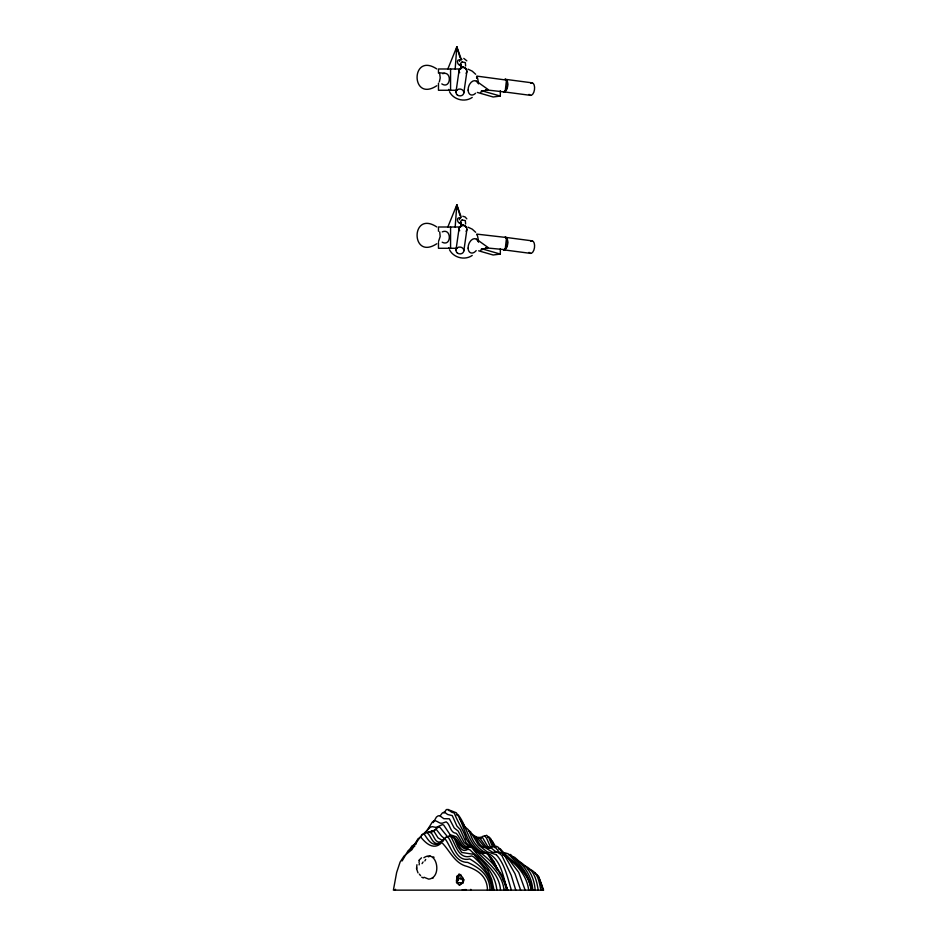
<?xml version="1.0" encoding="UTF-8"?>
<svg xmlns="http://www.w3.org/2000/svg" width="937" height="937" viewBox="0 0 937 937"><rect width="100%" height="100%" fill="white"/><g stroke="black" fill="none" stroke-linecap="round" stroke-linejoin="round"><path stroke-width="1.41" d="M418.007 872.897L416.625 868.939L416.906 864.722M456.682 879.96L457.221 875.814M460.535 69.42L460.524 68.788M460.512 227.187L460.524 226.801A3.549 2.518 36.8 0 1 460.922 225.805M462.761 882.994L462.503 879.187L457.947 878.238L456.799 879.609L457.865 880.675L457.947 878.238L459.095 876.681M455.171 68.987L456.823 46.85L461.508 59.874M455.171 227L456.823 204.863L461.039 216.588M457.947 878.238L456.53 880.675L456.647 879.293M505.125 92.002L505.184 91.404M504.844 91.978L503.497 91.779A8.152 4.135 -82.5 0 0 505.254 90.877L506.437 80.43A8.128 4.123 -82.5 0 0 504.891 79.317L506.238 79.446M506.472 80.09L476.886 76.108A6.09 0.691 81.3 0 0 476.617 77.256M505.16 249.675L485.471 247.813M503.977 249.863L503.497 249.792A8.152 4.135 -82.5 0 0 505.254 248.891L506.542 237.529L476.886 234.121A6.09 0.691 81.3 0 0 476.652 234.637M419.132 864.874L419.307 863.527M455.979 92.037L459.071 70.451M463.827 92.88L466.919 71.376M455.979 250.05L459.071 228.464M463.827 250.893L466.919 229.389M456.342 49.614L456.823 46.85L460.044 57.672M456.342 207.627L456.823 204.863L460.044 215.686M419.003 862.45L419.296 860.822M456.53 880.675L456.799 879.609L456.577 882.666L456.565 880.885M470.55 890.15L470.784 889.33M462.503 879.187L462.796 878.274M426.335 831.611L432.285 822.124C435.646 818.13 438.575 824.068 442.229 823.225L446.199 821.843C450.58 824.63 449.912 832.817 456.132 833.262C460.442 837.128 462.667 849.051 469.987 846.615L471.979 846.345A8.585 6.079 -90 0 1 474.813 849.133C485.659 861.759 502.244 871.656 504.024 890.15M395.191 890.15L395.508 889.295M439.324 81.882L440.214 77.912L439.722 73.871M447.839 68.987L456.823 46.85M447.839 227L456.823 204.863M457.865 880.675L458.58 878.965M463.276 881.038L463.979 879.585M402.125 860.939L408.087 850.749L414.798 846.111M456.729 878.063L459.071 873.928M433.257 822.592L436.419 817.052L438.305 815.752L440.121 816.022L443.822 818.692L449.373 818.774L454.199 827.968L458.17 831.06L464.131 842.55L470.093 847.528M419.846 837.865L421.99 834.504L423.981 833.813C427.366 838.463 430.739 845.853 437.884 844.132L443.845 839.376L445.836 839.81C451.376 848.372 455.23 862.356 467.692 862.415C479.639 867.826 489.864 875.334 490.016 890.15M505.254 248.879A6.067 3.069 -82.5 0 0 506.46 238.466L506.835 237.893M408.356 851.546L412.104 845.806L416.087 844.108M415.278 844.061L419.062 838.732M438.539 241.453L440.179 236.511L439.722 231.884M424.859 860.939L425.714 859.428M410.5 849.789L411.601 847.891M412.643 846.24L416.93 841.52M414.201 845.115L414.786 844.167M465.619 65.988L465.338 62.592L462.398 62.018M465.619 224.002L465.338 220.605L462.398 220.031M422.048 863.633L423.091 861.97M444.021 813.082L446.352 809.556L448.343 809.498L451.423 812.074L454.304 813.058C457.561 822.124 463.393 829.784 466.228 839.025M456.869 877.231L458.064 875.498L459.809 875.299C462.913 876.072 464.506 880.429 462.843 883.169L460.711 883.978M424.028 834.293C430.071 827.406 430.633 847.282 439.921 842.984L440.531 842.527M446.961 837.514L449.912 835.254C455.71 843.288 457.842 860.553 471.768 855.926L473.747 856.98C483.457 865.835 491.866 876.306 492.663 890.15M481.173 838.228L482.59 836.413L484.57 835.827L486.561 838.146L490.531 847.177M414.248 844.717L416.239 842.304M442.674 840.77L445.883 837.139L447.874 836.788C453.731 844.729 456.038 862.356 469.73 858.948C481.22 865.554 491.257 875.755 491.667 890.15M418.921 860.342L421.498 857.812M456.834 876.716L459.856 874.408M432.133 831.974L436.103 829.21L441.561 836.109L445.262 839.271M436.747 85.747C410.547 102.941 410.547 51.722 436.747 68.916M436.747 243.761C410.547 260.954 410.547 209.736 436.747 226.93M478.561 838.439L480.013 837.198L482.532 837.526L487.416 845.97L489.758 848.313M458.334 883.919L459.353 885.008L460.688 884.177M430.095 832.571L432.086 830.908L434.054 831.517M422.306 835.019L430.247 827.266L432.238 826.645L436.209 827.441M427.635 832.361L434.171 830.405L438.141 827.312L439.816 827.23L448.085 837.409M440.226 815.752L442.334 813L444.314 812.051L447.628 814.487L452.266 815.623L456.881 825.989L460.208 829.538L466.169 842.726L470.503 847.001M468.383 847.341C462.117 849.789 459.727 839.939 456.085 836.682L450.123 834.68L443.611 824.97L442.17 824.677L436.232 827.43M423.864 857.742C437.075 848.641 442.569 877.676 428.736 879.129L424.016 877.266M459.727 885.008L460.688 884.364M494.455 847.47L496.446 846.263C501.119 847.856 501.26 854.907 506.331 856.043L518.77 872.488L525.142 890.15M472.225 97.425C464.857 102.637 453.543 99.802 449.502 91.732M472.225 255.438C464.857 260.65 453.543 257.816 449.502 249.746M487.72 837.268L488.657 836.753L490.637 838.556L494.619 847.54M442.264 231.872C451.728 227.808 451.622 247.087 442.194 242.214M420.268 837.315L421.205 836.858M428.268 856.851L428.689 856.664A10.705 7.566 -90 0 1 430.528 856.254M484.628 836.261L486.619 835.277L488.599 837.209L492.569 846.872M442.674 73.66C452.419 70.533 450.849 89.729 441.807 83.908M480.47 92.201L488.095 89.507L476.453 81.179M480.47 250.214L488.095 247.509L476.453 239.193M432.226 878.274L433.199 877.969M511.883 856.746L514.53 857.226C524.462 865.542 531.993 876.774 532.802 890.15M463.112 881.073L463.604 880.932M428.057 832.267C434.018 830.768 433.281 843.394 440.519 842.058M452.77 837.584L454.035 837.35C459.189 840.934 462.128 853.654 469.941 846.603L471.92 847.669C481.688 861.794 499.187 871.117 500.522 890.15M466.157 889.588L462.234 889.763M500.323 90.748L500.323 96.066L493.155 96.979L477.308 92.423M500.323 248.762L500.323 254.079L493.155 254.993L478.631 250.811M462.573 882.83L456.624 882.572L459.353 885.008M449.959 836.589L451.95 835.757L453.941 837.666L457.912 846.919L461.882 852.494L473.806 854.333L487.697 870.157M451.997 837.221L453.379 837.139C458.498 840.477 459.364 854.439 467.891 849.32L469.882 849.8L473.021 852.811C484.253 862.028 495.474 874.631 496.844 890.15M460.407 68.987L438.469 68.987L438.469 73.25M457.303 90.268L438.469 90.268L438.469 83.17M460.407 227L438.469 227L438.469 231.263M457.303 248.282L438.469 248.282L438.469 242.601M459.762 818.493L464.389 826.364L468.336 829.725L470.351 833.754C477.519 834.691 477.343 846.615 485.249 847.634L492.651 852.295L498.203 852.354L501.904 855.598L511.157 875.181L515.772 890.15M474.251 836.038L476.476 836.753L484.417 846.884L490.906 847.762L496.458 852.237L502.302 853.115L503.86 854.263L514.963 873.647L520.644 890.15M498.484 848.922L500.452 849.004C511.45 862.134 529.253 871.305 531.021 890.15M456.389 814.921L458.38 815.073C467.61 826.949 468.816 847.306 484.206 853.197M506.238 237.459L504.973 237.33A8.128 4.123 -82.5 0 1 506.437 238.431M462.796 216.26L465.092 216.939L466.813 218.848M439.43 72.781L444.817 73.332M485.471 89.8L505.113 92.037M506.659 79.493L531.947 82.819M505.453 92.06L530.717 95.387M506.659 237.506L531.947 240.832M505.453 250.074L530.717 253.4M459.622 59.722C455.3 59.523 458.076 66.867 461.426 65.157A2.975 2.893 -8.5 0 1 460.067 64.184M448.39 810.458L450.381 810.423L456.342 812.812C465.22 825.649 465.97 846.919 482.168 853.162M528.316 869.021C538.014 870.977 539.115 882.162 540.907 890.15M481.22 853.092L476.16 851.229M508.522 854.673L510.513 854.497C520.492 864.195 529.92 875.732 531.993 890.15L528.374 879.222L524.052 871.469L509.822 855.469L507.971 853.712L504.493 852.705M476.523 837.619L478.514 837.315L479.908 838.158L486.455 847.341L488.446 848.301L492.417 846.591L494.713 846.579L500.264 853.396M468.336 830.896L470.409 831.552L478.35 844.869L487.006 851.78L496.235 854.673M481.466 90.655L500.323 96.066M481.466 248.668L500.323 254.079M463.792 58.387L466.813 60.835M443.306 841.028L438.036 837.865L434.065 831.529M502.63 854.521C515.139 862.345 526.817 874.619 528.691 890.15M468.031 69.162L472.225 71.142L475.656 74.257M468.031 227.176L472.225 229.155L475.656 232.271M460.02 217.864C455.335 216.775 457.783 225.021 461.426 223.17A2.975 2.893 -8.5 0 1 460.395 222.526M522.588 865.074C533.785 867.955 536.655 880.159 538.201 890.15M472.658 847.739L479.088 852.26L485.53 852.705L487.978 854.638L502.689 876.446L507.737 890.15M421.697 877.137L423.337 877.992M433.199 856.816L434.077 857.296M476.101 851.417L480.084 852.74L485.518 852.588L488.025 853.677L498.39 870.461M536.655 874.736L539.033 877.465L543.612 890.15L393.388 890.15L396.644 872.499L400.087 862.099L404.058 856.043L411.999 849.578L417.961 838.814L420.69 836.975C426.112 843.722 433.925 850.609 441.807 842.574C449.713 850.304 454.492 863.399 466.954 866.397C478.374 870.274 487.193 876.575 487.498 890.15M534.617 872.616L538.576 876.482L542.839 890.15M476.055 850.808L480.728 852.939C492.78 861.712 503.544 874.947 506.472 890.15M516.568 860.131C528.363 865.413 534.289 877.582 535.179 890.15M496.259 854.685C504.961 864.23 507.655 878.063 511.379 890.15M494.724 845.139L492.733 843.347M490.695 839.751L492.675 841.59L495.661 847.505M490.496 857.015L494.139 861.747L497.641 869.606M490.121 857.425L497.453 870.309M472.178 847.669L466.228 839.048M419.378 874.162L420.584 875.65M490.695 857.449L494.092 862.918M499.948 873.366L500.534 874.139M493.986 863.246L497.418 869.489M465.607 828.484L462.456 823.002M487.72 870.18L491.691 879.339L494.057 890.15M507.409 890.15L504.844 883.368M539.021 878.953L540.79 882.713M502.677 878.391L504.012 881.588M456.998 878.976L456.776 876.868M470.351 833.754C473.044 843.675 480.868 851.803 490.601 854.79C501.881 862.169 503.31 878.379 507.608 890.15M541.211 883.626L542.605 888.499M478.385 82.643L478.514 83.873M478.385 240.657L478.538 242.191M416.59 867.545L416.637 868.927M460.805 874.561L460.805 875.65M460.805 877.477L460.805 878.812M450.568 68.987L450.568 90.268M450.568 227L450.568 248.282M504.867 889.283A13.036 9.218 -90 0 1 505.043 890.15M459.692 72.711A3.947 3.42 8.2 0 1 460.512 68.202A3.947 3.42 8.2 0 1 465.783 68.635A3.947 3.42 8.2 0 1 466.04 73.238M464.752 67.605A3.162 2.038 -1.8 0 1 465.349 67.991M463.124 67.148A2.331 1.054 7.9 0 1 464.752 67.558M465.373 68.014A3.607 2.624 -15.5 0 1 466.099 69.795M460.571 68.6A3.514 2.495 36.7 0 1 460.945 67.757M460.992 67.651A3.198 2.272 30 0 1 461.918 67.007M462.409 66.995A2.354 1.253 9.9 0 1 463.089 66.96M505.172 79.282A6.325 3.198 -82.5 0 1 507.725 86.005A6.325 3.198 -82.5 0 1 503.497 91.779M530.717 83.264A6.325 3.198 -82.5 0 1 534.477 89.729A6.325 3.198 -82.5 0 1 529.054 94.356M506.46 80.465A6.067 3.069 -82.5 0 1 505.254 90.866M448.811 90.104A13.153 9.792 -90 0 1 448.577 89.413M477.905 82.983A7.262 4.826 -71.3 0 0 469.613 84.318A7.543 4.896 -70.4 0 0 468.149 90.104M475.551 93.255A7.379 4.919 -69.7 0 1 475.012 93.735A7.227 4.79 -69.4 0 1 471.651 95.012A7.145 4.708 -68.7 0 1 468.523 92.213A7.461 4.884 -70 0 1 468.125 90.104M476.687 78.357A6.172 0.656 81.9 0 1 476.664 77.443M477.097 76.576A6.653 0.761 82.7 0 1 478.35 82.643M459.481 61.362A2.518 2.249 -37.4 0 1 461.929 59.289M460.571 64.044A3.268 2.952 -32.4 0 1 462.246 61.76M460.699 64.056A3.596 2.776 -39 0 0 460.559 65.59A3.525 2.741 -37.1 0 0 460.629 65.859M461.379 67.054A2.928 2.284 -35.3 0 1 460.781 65.824M459.692 230.725A3.947 3.42 8.2 0 1 460.512 226.215A3.947 3.42 8.2 0 1 465.783 226.649A3.947 3.42 8.2 0 1 466.04 231.252M463.124 225.161A2.331 1.054 7.9 0 1 464.752 225.571A3.162 2.038 -1.8 0 1 465.349 226.004A3.607 2.624 -15.5 0 1 466.111 227.468M460.992 225.665A3.198 2.272 30 0 1 461.918 225.021M462.409 225.009A2.354 1.253 9.9 0 1 463.089 224.974M505.172 237.295A6.325 3.198 -82.5 0 1 507.725 244.007A6.325 3.198 -82.5 0 1 503.497 249.792M530.717 241.277A6.325 3.198 -82.5 0 1 534.477 247.743A6.325 3.198 -82.5 0 1 529.054 252.369M448.811 248.118A13.153 9.792 -90 0 1 448.694 247.778M478.104 241.477A7.262 4.826 -71.3 0 0 469.613 242.332A7.543 4.896 -70.4 0 0 468.149 248.118M476.172 250.601A7.484 5.048 -70 0 1 475.551 251.28M475.024 251.76A7.227 4.79 -69.4 0 1 471.651 253.025A7.145 4.708 -68.7 0 1 470.819 252.849A7.262 4.79 -68.8 0 1 468.465 250.191A7.461 4.884 -70 0 1 468.125 248.118M477.097 234.59A6.653 0.761 82.7 0 1 478.35 240.657M459.435 219.691A2.518 2.249 -37.4 0 1 459.704 218.778M460.407 217.923A2.518 2.249 -37.4 0 1 461.203 217.466M460.571 222.057A3.268 2.952 -32.4 0 1 462.246 219.773M460.699 222.069A3.596 2.776 -39 0 0 460.559 223.603A3.525 2.741 -37.1 0 0 460.629 223.873M462.339 225.536A2.928 2.284 -35.3 0 1 460.781 223.838M457.361 94.988A3.947 3.42 8.2 0 0 463.78 93.208A3.947 3.42 8.2 0 0 458.58 89.179A3.947 3.42 8.2 0 0 457.361 94.988M457.361 253.002A3.947 3.42 8.2 0 0 463.78 251.221A3.947 3.42 8.2 0 0 458.58 247.192A3.947 3.42 8.2 0 0 457.361 253.002"/></g></svg>
